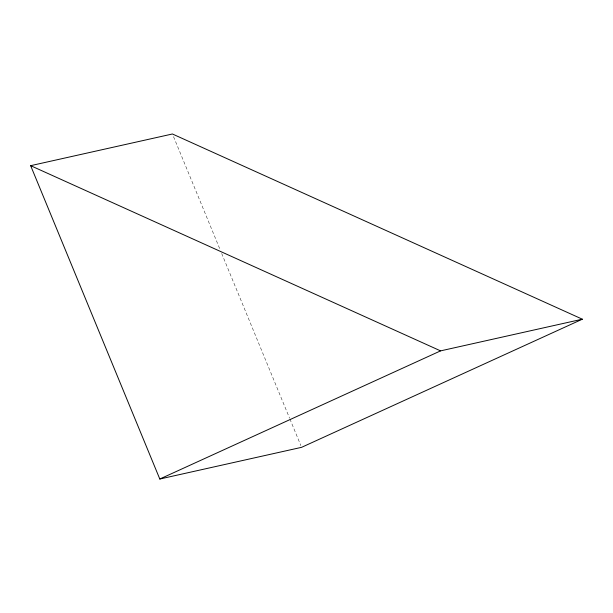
<?xml version="1.0" encoding="UTF-8"?>
<svg xmlns="http://www.w3.org/2000/svg" width="613" height="613" viewBox="0 0 613 613"><rect width="100%" height="100%" fill="white"/><g stroke="black" fill="none" stroke-linecap="round" stroke-linejoin="round"><path stroke-width="0.46" stroke-dasharray="3.06 2.3" d="M173.525 136.638L220.228 249.943M221.684 253.483L289.543 418.12M289.911 419.008L300.853 445.559"/><path stroke-width="0.92" d="M159.801 479.014L440.571 350.874L582.35 319.189L172.429 133.986L30.65 165.671L159.801 479.014L301.588 447.329L582.35 319.189M30.65 165.671L440.571 350.874"/></g></svg>
